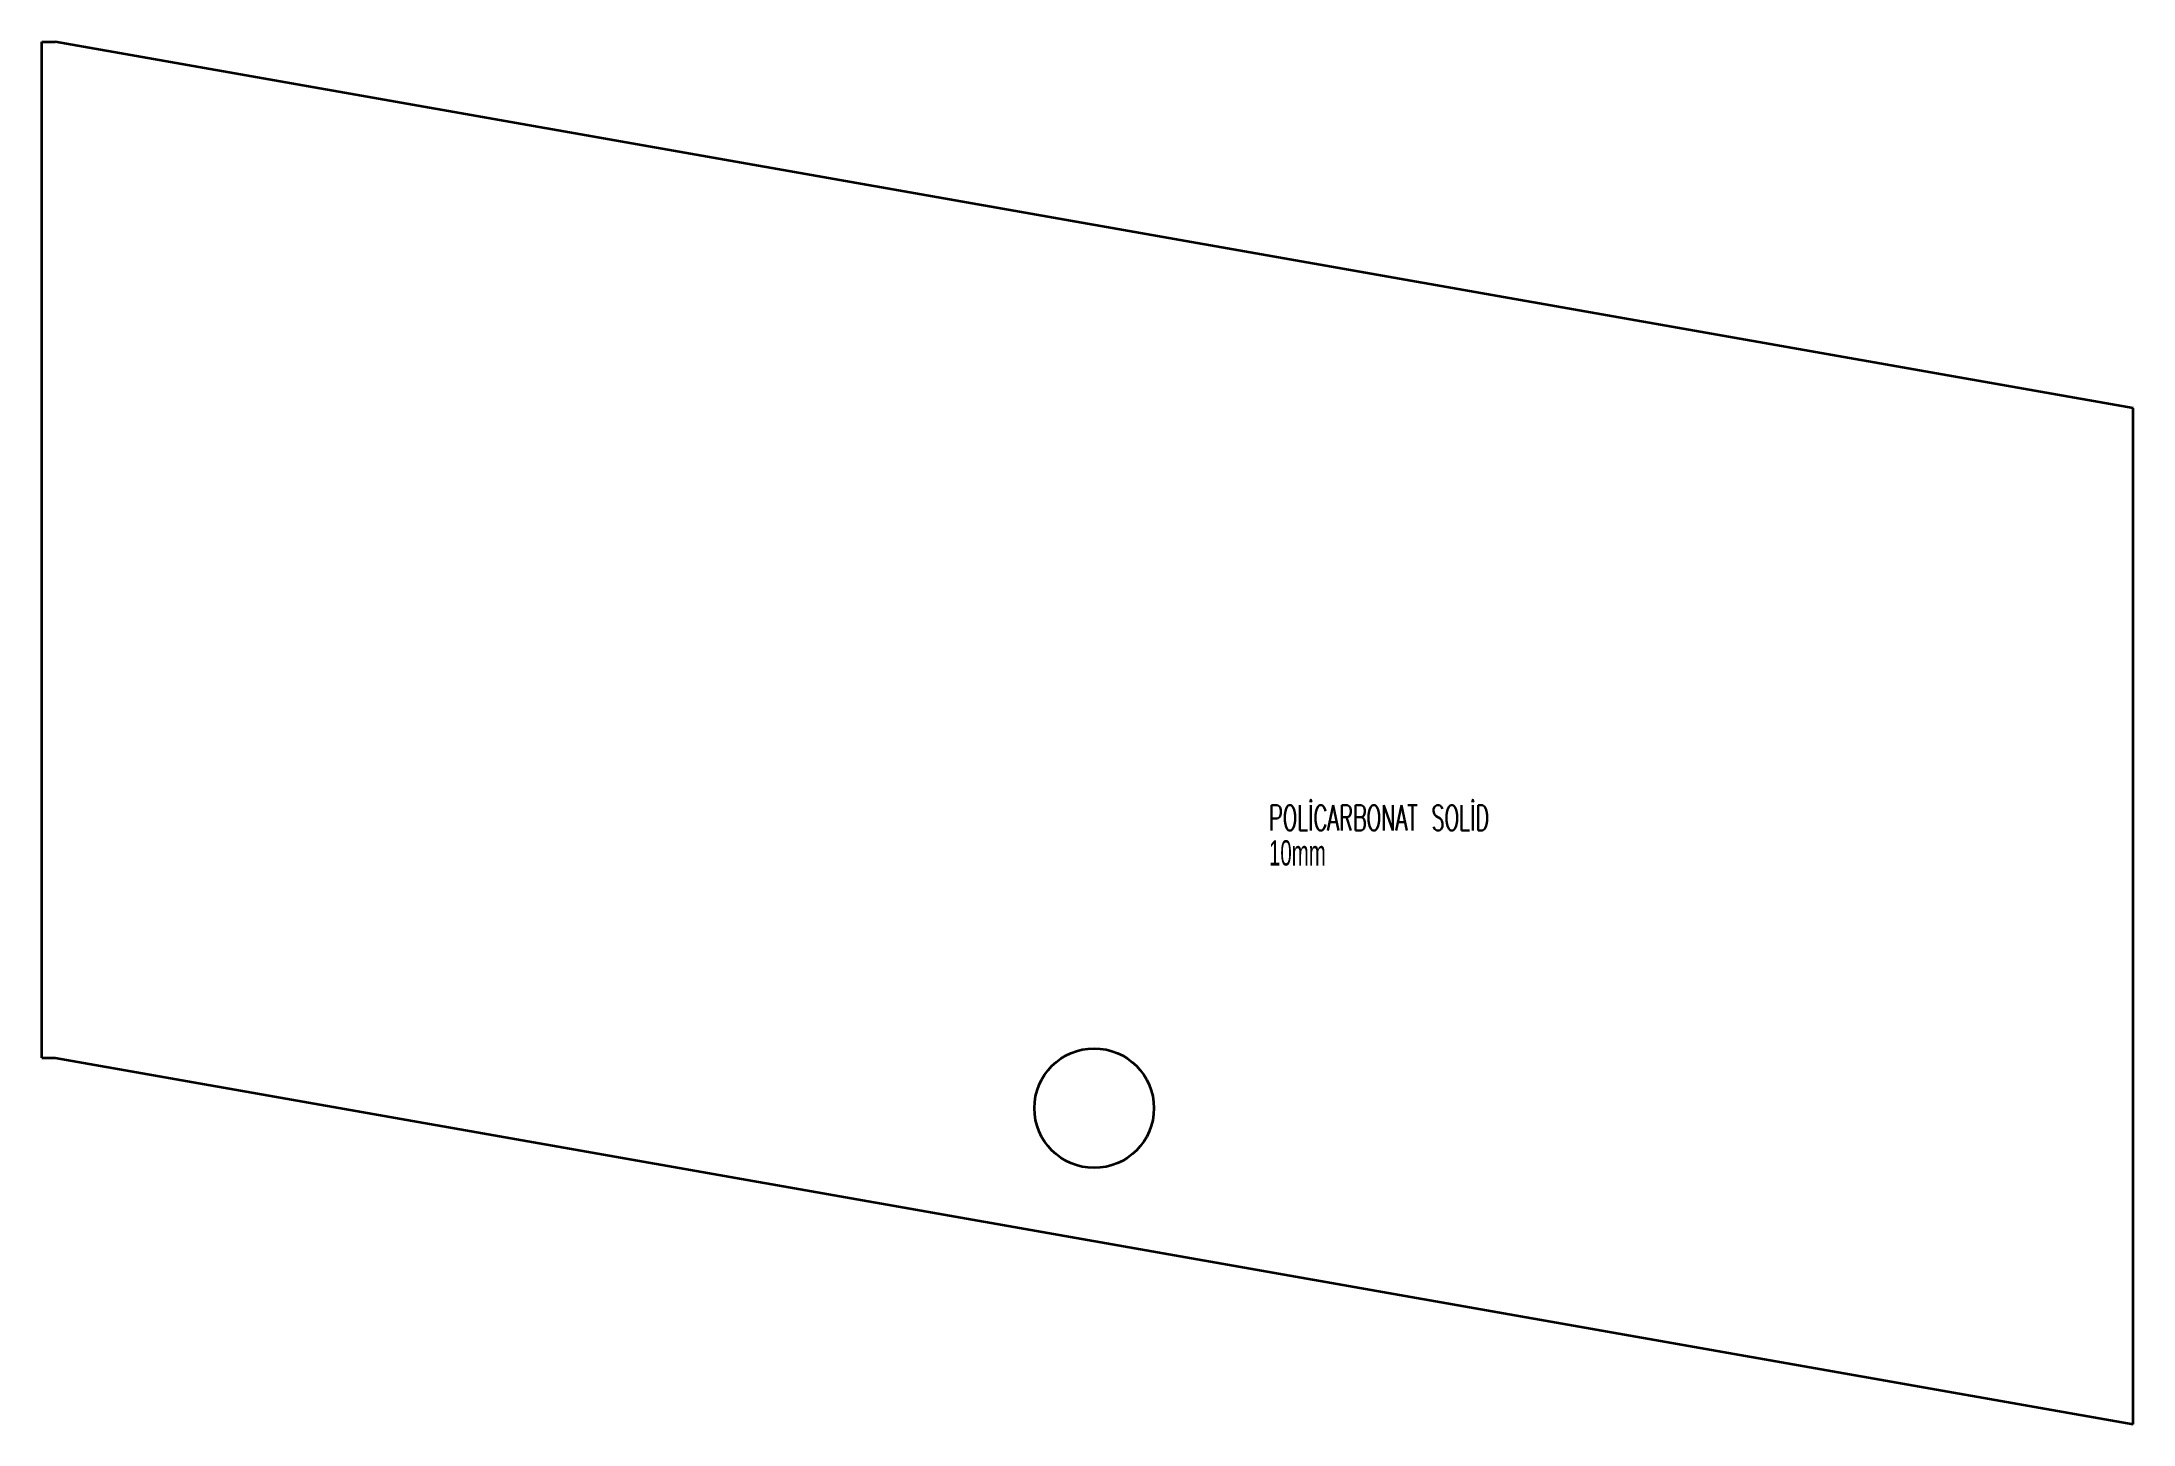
# Model space of a CAD drawing. Header units: millimetres. Extents: x -1836 to -261, y -371 to 670.
import ezdxf

# ---------------------------------------------------------------- set-up
doc = ezdxf.new("R2010")
doc.units = ezdxf.units.MM
doc.styles.add('SLDTEXTSTYLE0', font='TXT', dxfattribs={"width": 0.605, "bigfont": 'bigfont'})
doc.styles.add('SLDTEXTSTYLE1', font='TXT', dxfattribs={"width": 0.605})

# ---------------------------------------------------------------- blocks, each defined once
blk = doc.blocks.new('SW_NOTE_0')
at = {"color": 0, "linetype": 'Continuous', "lineweight": 0, "char_height": 19.05, "attachment_point": 1}
for s, insert, style in [('POLİCARBONAT SOLİD', (0, 24.6), 'SLDTEXTSTYLE0'), ('10mm', (0, -1.8), 'SLDTEXTSTYLE1')]:
    blk.add_mtext(s, dxfattribs=dict(at, insert=insert, style=style))

msp = doc.modelspace()

# ---------------------------------------------------------------- linework, layer by layer
at = {"color": 7, "linetype": 'Continuous', "lineweight": 35}
for p, q in [((-1835.7, -95.3), (-1835.7, 669.7)), ((-1835.7, 669.7), (-1825.7, 669.7)), ((-260.7, 393.8), (-1825.7, 669.7)), ((-260.7, -371.2), (-260.7, 393.8)), ((-1835.7, -95.3), (-1825.7, -95.3)), ((-1825.7, -95.3), (-260.7, -371.2))]:
    msp.add_line(p, q, dxfattribs=at)
msp.add_circle((-1043.2, -133.3), 45, dxfattribs=at)

# ---------------------------------------------------------------- block references
at = {"color": 7, "linetype": 'Continuous', "lineweight": 0}
msp.add_blockref('SW_NOTE_0', (-911.6, 70.3), dxfattribs=at)

doc.saveas('drawing.dxf')
